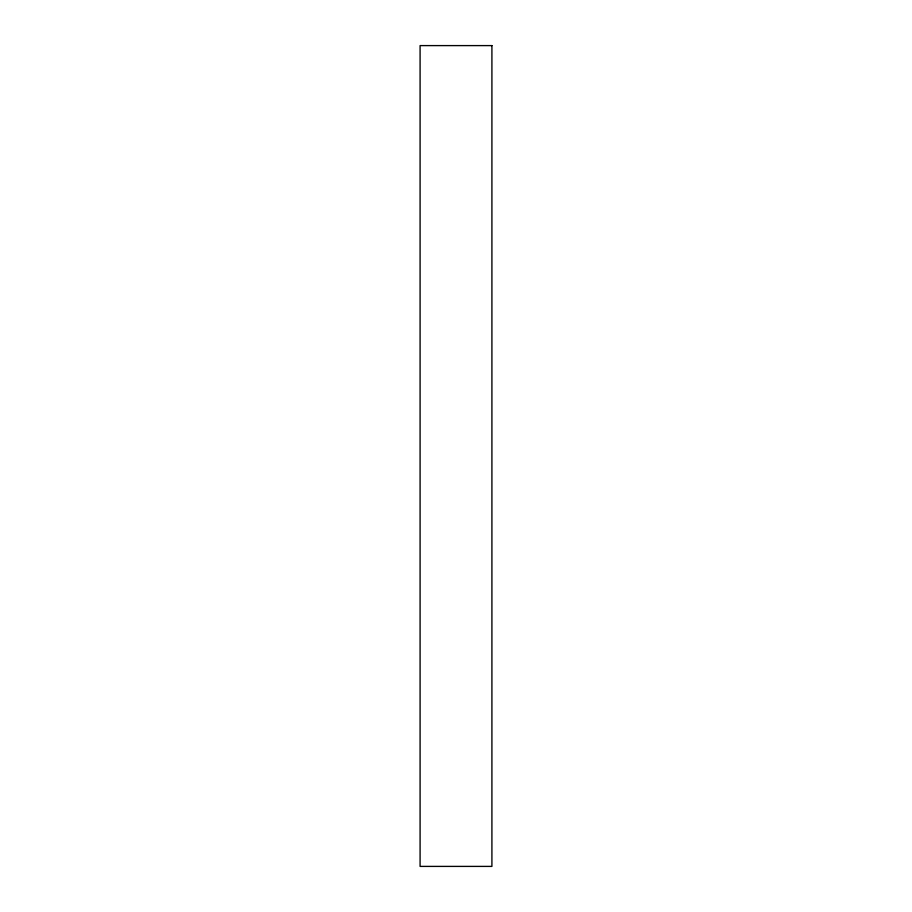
<?xml version="1.0" encoding="UTF-8"?>
<svg xmlns="http://www.w3.org/2000/svg" width="912" height="912" viewBox="0 0 912 912"><rect width="100%" height="100%" fill="white"/><g stroke="black" fill="none" stroke-linecap="round" stroke-linejoin="round"><path stroke-width="1.37" d="M491.91 45.6L420.09 45.6L420.09 866.4L491.91 866.4L491.91 45.6"/></g></svg>
